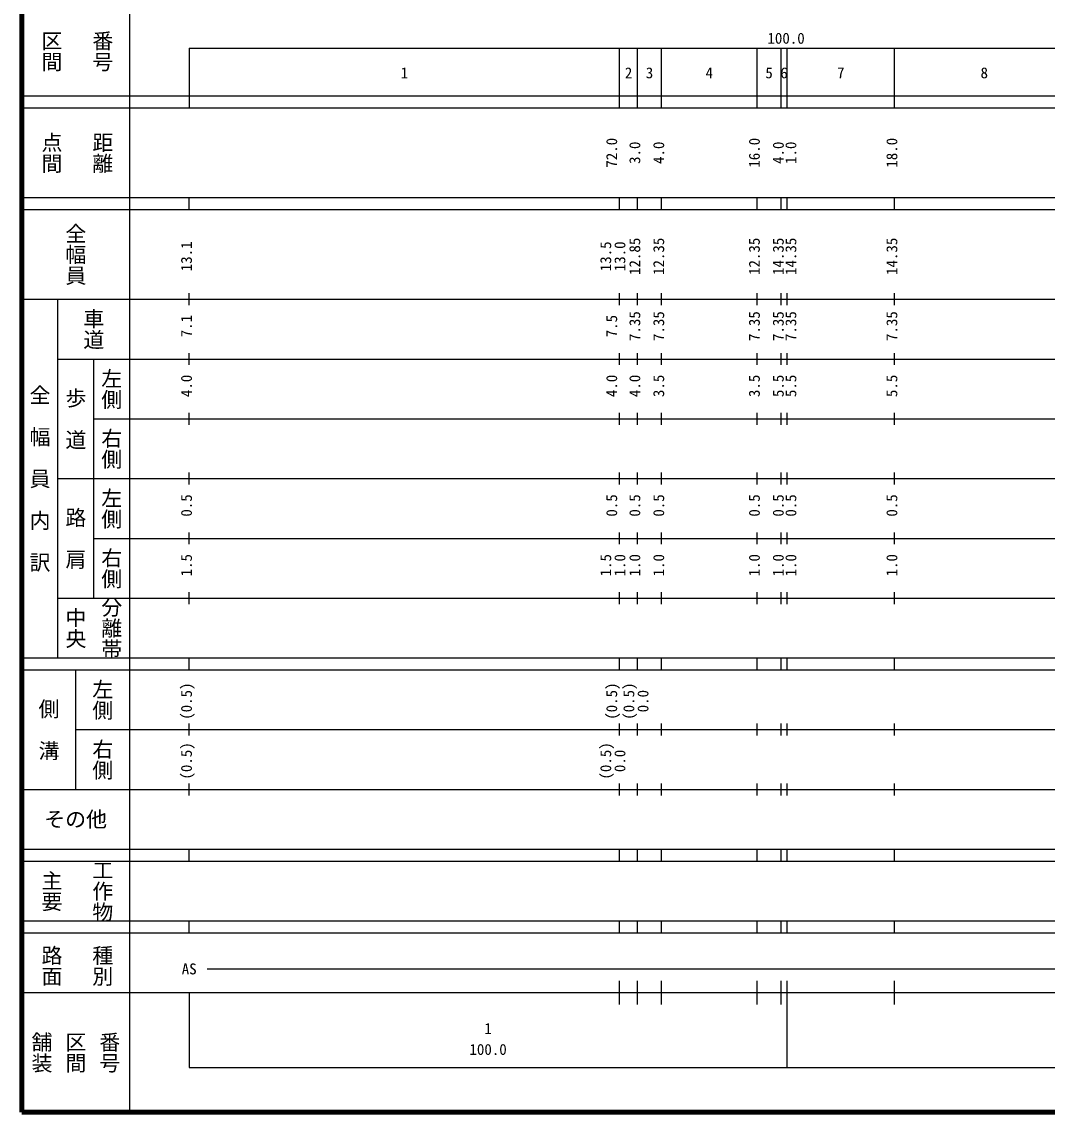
# Model space of a CAD drawing. Units: millimetres on the paper, enlarged 1000 times. Extents: x 40000 to 680000, y 20000 to 380000.
# Drawn here: x 40000 to 211524, y 20000 to 202409 of the extents above; entities that cross this region are included whole.
import ezdxf
from ezdxf.enums import TextEntityAlignment as Align

# ---------------------------------------------------------------- set-up
doc = ezdxf.new("R2010")
doc.units = ezdxf.units.MM
doc.header["$LTSCALE"] = 1000
doc.layers.add('M-TTL', color=2, linetype='Continuous', lineweight=140)
doc.layers.add('M-TTL-BAND', color=7, linetype='Continuous', lineweight=25)
doc.styles.add('@ＭＳ ゴシック', font='')
doc.styles.add('ＭＳ ゴシック', font='')
doc.styles.get('@ＭＳ ゴシック').set_extended_font_data('@MS Gothic')
doc.styles.get('ＭＳ ゴシック').set_extended_font_data('MS Gothic')

msp = doc.modelspace()

# ---------------------------------------------------------------- linework, layer by layer
at = {"layer": 'M-TTL'}
for p, q in [((40000, 380000), (40000, 20000)), ((40000, 20000), (680000, 20000))]:
    msp.add_line(p, q, dxfattribs=at)
at = {"layer": 'M-TTL-BAND'}
for p, q in [((58000, 370000), (58000, 20000)), ((68000, 198000), (579000, 198000)), ((68000, 198000), (68000, 188000)), ((140000, 188000), (140000, 198000)), ((143000, 188000), (143000, 198000)), ((147000, 188000), (147000, 198000)), ((163000, 188000), (163000, 198000)), ((167000, 188000), (167000, 198000)), ((168000, 188000), (168000, 198000)), ((186000, 188000), (186000, 198000)), ((40000, 190000), (579000, 190000)), ((40000, 188000), (579000, 188000)), ((40000, 173000), (579000, 173000)), ((68000, 171000), (68000, 173000)), ((140000, 171000), (140000, 173000)), ((143000, 171000), (143000, 173000)), ((147000, 171000), (147000, 173000)), ((163000, 171000), (163000, 173000)), ((167000, 171000), (167000, 173000)), ((168000, 171000), (168000, 173000)), ((186000, 171000), (186000, 173000)), ((40000, 171000), (579000, 171000)), ((68000, 155000), (68000, 157000)), ((140000, 155000), (140000, 157000)), ((143000, 155000), (143000, 157000)), ((147000, 155000), (147000, 157000)), ((163000, 155000), (163000, 157000)), ((167000, 155000), (167000, 157000)), ((168000, 155000), (168000, 157000)), ((186000, 155000), (186000, 157000)), ((40000, 156000), (579000, 156000)), ((46000, 96000), (46000, 156000)), ((46000, 146000), (579000, 146000)), ((52000, 146000), (52000, 106000)), ((68000, 145000), (68000, 147000)), ((140000, 145000), (140000, 147000)), ((143000, 145000), (143000, 147000)), ((147000, 145000), (147000, 147000)), ((163000, 145000), (163000, 147000)), ((167000, 145000), (167000, 147000)), ((168000, 145000), (168000, 147000)), ((186000, 145000), (186000, 147000)), ((68000, 135000), (68000, 137000)), ((140000, 135000), (140000, 137000)), ((143000, 135000), (143000, 137000)), ((147000, 135000), (147000, 137000)), ((163000, 135000), (163000, 137000)), ((167000, 135000), (167000, 137000)), ((168000, 135000), (168000, 137000)), ((186000, 135000), (186000, 137000)), ((52000, 136000), (579000, 136000)), ((46000, 126000), (579000, 126000)), ((68000, 125000), (68000, 127000)), ((140000, 125000), (140000, 127000)), ((143000, 125000), (143000, 127000)), ((147000, 125000), (147000, 127000)), ((163000, 125000), (163000, 127000)), ((167000, 125000), (167000, 127000)), ((168000, 125000), (168000, 127000)), ((186000, 125000), (186000, 127000)), ((68000, 115000), (68000, 117000)), ((140000, 115000), (140000, 117000)), ((143000, 115000), (143000, 117000)), ((147000, 115000), (147000, 117000)), ((163000, 115000), (163000, 117000)), ((167000, 115000), (167000, 117000)), ((168000, 115000), (168000, 117000)), ((186000, 115000), (186000, 117000)), ((52000, 116000), (579000, 116000)), ((46000, 106000), (579000, 106000)), ((68000, 105000), (68000, 107000)), ((140000, 105000), (140000, 107000)), ((143000, 105000), (143000, 107000)), ((147000, 105000), (147000, 107000)), ((163000, 105000), (163000, 107000)), ((167000, 105000), (167000, 107000)), ((168000, 105000), (168000, 107000)), ((186000, 105000), (186000, 107000)), ((40000, 96000), (579000, 96000)), ((68000, 94000), (68000, 96000)), ((140000, 94000), (140000, 96000)), ((143000, 94000), (143000, 96000)), ((147000, 94000), (147000, 96000)), ((163000, 94000), (163000, 96000)), ((167000, 94000), (167000, 96000)), ((168000, 94000), (168000, 96000)), ((186000, 94000), (186000, 96000)), ((40000, 94000), (579000, 94000)), ((49000, 94000), (49000, 74000)), ((49000, 84000), (579000, 84000)), ((68000, 83000), (68000, 85000)), ((140000, 83000), (140000, 85000)), ((143000, 83000), (143000, 85000)), ((147000, 83000), (147000, 85000)), ((163000, 83000), (163000, 85000)), ((167000, 83000), (167000, 85000)), ((168000, 83000), (168000, 85000)), ((186000, 83000), (186000, 85000)), ((68000, 73000), (68000, 75000)), ((140000, 73000), (140000, 75000)), ((143000, 73000), (143000, 75000)), ((147000, 73000), (147000, 75000)), ((163000, 73000), (163000, 75000)), ((167000, 73000), (167000, 75000)), ((168000, 73000), (168000, 75000)), ((186000, 73000), (186000, 75000)), ((40000, 74000), (579000, 74000)), ((40000, 64000), (579000, 64000)), ((68000, 62000), (68000, 64000)), ((140000, 62000), (140000, 64000)), ((143000, 62000), (143000, 64000)), ((147000, 62000), (147000, 64000)), ((163000, 62000), (163000, 64000)), ((167000, 62000), (167000, 64000)), ((168000, 62000), (168000, 64000)), ((186000, 62000), (186000, 64000)), ((40000, 62000), (579000, 62000)), ((40000, 52000), (579000, 52000)), ((68000, 50000), (68000, 52000)), ((140000, 50000), (140000, 52000)), ((143000, 50000), (143000, 52000)), ((147000, 50000), (147000, 52000)), ((163000, 50000), (163000, 52000)), ((167000, 50000), (167000, 52000)), ((168000, 50000), (168000, 52000)), ((186000, 50000), (186000, 52000)), ((40000, 50000), (579000, 50000)), ((71000, 44000), (565000, 44000)), ((140000, 38000), (140000, 42000)), ((143000, 38000), (143000, 42000)), ((147000, 38000), (147000, 42000)), ((163000, 38000), (163000, 42000)), ((167000, 38000), (167000, 42000)), ((168000, 27500), (168000, 42000)), ((186000, 38000), (186000, 42000)), ((40000, 40000), (579000, 40000)), ((68000, 40000), (68000, 27500)), ((68000, 27500), (579000, 27500))]:
    msp.add_line(p, q, dxfattribs=at)

# ---------------------------------------------------------------- texts
at = {"layer": 'M-TTL-BAND', "style": '@ＭＳ ゴシック'}
for s, p in [('番号', (53500, 197500)), ('区間', (45000, 197500)), ('点間', (45000, 180500)), ('距離', (53500, 180500)), ('全幅員', (49000, 163500)), ('車道', (52000, 151000)), ('左側', (55000, 141000)), ('全\u3000幅\u3000員\u3000内\u3000訳', (43000, 126000)), ('歩\u3000道', (49000, 136000)), ('右側', (55000, 131000)), ('左側', (55000, 121000)), ('路\u3000肩', (49000, 116000)), ('右側', (55000, 111000)), ('分離帯', (55000, 101000)), ('中央', (49000, 101000)), ('左側', (53500, 89000)), ('側\u3000溝', (44500, 84000)), ('右側', (53500, 79000)), ('主要', (45000, 57000)), ('工作物', (53500, 57000)), ('路面', (45000, 44500)), ('種別', (53500, 44500)), ('舗装', (43333, 30000)), ('区間', (49000, 30000)), ('番号', (54667, 30000))]:
    msp.add_text(s, height=2566, rotation=270, dxfattribs=at).set_placement(p, align=Align.MIDDLE_CENTER)
at = {"layer": 'M-TTL-BAND', "style": 'ＭＳ ゴシック'}
for s, p in [('100.0', (167844, 198195)), ('1', (104000, 192405)), ('2', (141500, 192405)), ('3', (145000, 192405)), ('4', (155000, 192405)), ('5', (165000, 192405)), ('6', (167500, 192405)), ('7', (177000, 192405)), ('8', (201000, 192405)), ('AS', (68000, 42500)), ('1', (118000, 32523)), ('100.0', (118000, 29033))]:
    msp.add_text(s, height=1833, dxfattribs=at).set_placement(p, align=Align.BOTTOM_CENTER)
for s, p in [('72.0', (140136, 180500)), ('16.0', (164000, 180500)), ('18.0', (187000, 180500)), ('3.0', (144000, 180500)), ('4.0', (148000, 180500)), ('4.0', (168000, 180500)), ('1.0', (170106, 180500)), ('12.85', (144000, 163174)), ('12.35', (148000, 163174)), ('12.35', (164000, 163174)), ('14.35', (168000, 163174)), ('14.35', (170106, 163174)), ('14.35', (187000, 163174)), ('13.1', (69000, 163174)), ('13.5', (139136, 163174)), ('13.0', (141506, 163174)), ('7.1', (69000, 151500)), ('7.35', (144000, 151500)), ('7.35', (148000, 151500)), ('7.35', (164000, 151500)), ('7.35', (168000, 151500)), ('7.35', (170106, 151500)), ('7.35', (187000, 151500)), ('7.5', (140136, 151500)), ('4.0', (69000, 141500)), ('4.0', (140136, 141500)), ('4.0', (144000, 141500)), ('3.5', (148000, 141500)), ('3.5', (164000, 141500)), ('5.5', (168000, 141500)), ('5.5', (170106, 141500)), ('5.5', (187000, 141500)), ('0.5', (69000, 121500)), ('0.5', (140136, 121500)), ('0.5', (144000, 121500)), ('0.5', (148000, 121500)), ('0.5', (164000, 121500)), ('0.5', (168000, 121500)), ('0.5', (170106, 121500)), ('0.5', (187000, 121500)), ('1.5', (69000, 111500)), ('1.5', (139136, 111500)), ('1.0', (141506, 111500)), ('1.0', (144000, 111500)), ('1.0', (148000, 111500)), ('1.0', (164000, 111500)), ('1.0', (168000, 111500)), ('1.0', (170106, 111500)), ('1.0', (187000, 111500)), ('(0.5)', (69000, 88764)), ('(0.5)', (140136, 88764)), ('(0.5)', (143000, 88764)), ('0.0', (145370, 88764)), ('(0.5)', (69000, 78764)), ('(0.5)', (139136, 78764)), ('0.0', (141506, 78764))]:
    msp.add_text(s, height=1833, rotation=90, dxfattribs=at).set_placement(p, align=Align.BOTTOM_CENTER)
msp.add_text('その他', height=2566, dxfattribs=at).set_placement((49000, 69000), align=Align.MIDDLE_CENTER)

doc.saveas('drawing.dxf')
